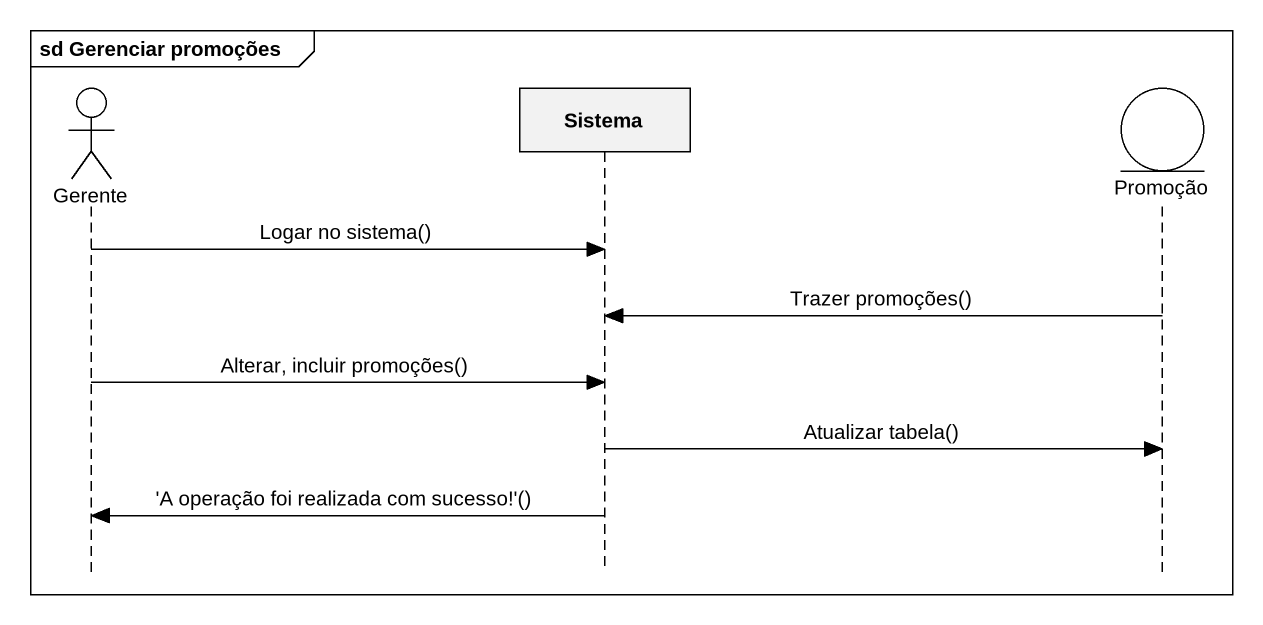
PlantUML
@startuml
mainframe sd Gerenciar promoções
hide footbox
actor Gerente
participant Sistema
entity Promoção

Gerente -> Sistema : Logar no sistema()
Promoção -> Sistema : Trazer promoções()
Gerente -> Sistema : Alterar, incluir promoções()
Sistema -> Promoção : Atualizar tabela()
Sistema -> Gerente : 'A operação foi realizada com sucesso!'()
@enduml
